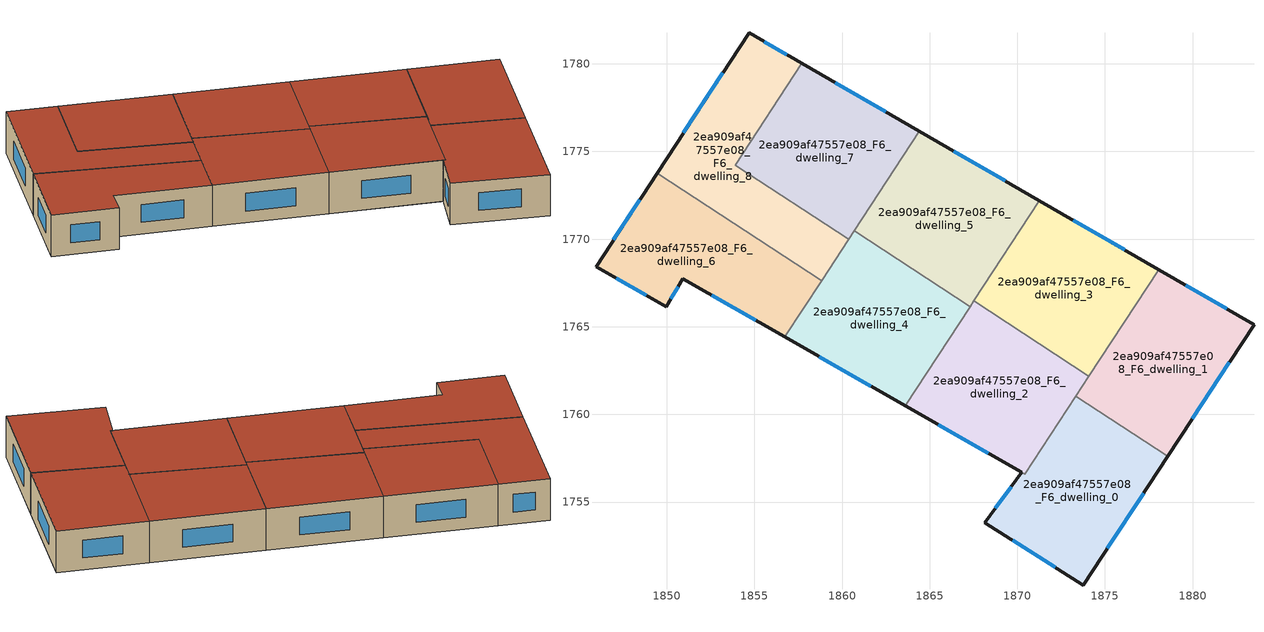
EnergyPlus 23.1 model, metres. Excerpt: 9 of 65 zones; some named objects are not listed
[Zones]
2ea909af47557e08_F6_dwelling_0
 floor to 2ea909af47557e08_F5_dwelling_0 (EU_floor_Construction): 1878.57,1757.6 1873.77,1750.26 1868.14,1753.83 1870.25,1756.7 1870.42,1756.6 1873.33,1761.04 z18
 wall outside (EU_wall_Construction): 1870.25,1756.7 1868.14,1753.83 1873.77,1750.26 1878.57,1757.6 z18:21
 wall to 2ea909af47557e08_F6_dwelling_1 (EU_wall_Construction): 1878.57,1757.6 1873.33,1761.04 z18:21
 wall to 2ea909af47557e08_F6_dwelling_2 (EU_wall_Construction): 1873.33,1761.04 1870.42,1756.6 1870.25,1756.7 z18:21
 window (EU_Window_Construction): 1875.14,1752.36 1877.2,1755.5 / 1869.75,1752.81 1872.16,1751.28 / 1869.65,1755.88 1868.74,1754.65 z18.86:20.14
 roof outside (EU_roof_Construction): 1873.77,1750.26 1878.57,1757.6 1873.33,1761.04 1870.42,1756.6 1870.25,1756.7 1868.14,1753.83 z21
2ea909af47557e08_F6_dwelling_1
 floor to 2ea909af47557e08_F5_dwelling_1 (EU_floor_Construction): 1883.5,1765.12 1878.57,1757.6 1873.33,1761.04 1878.06,1768.27 z18
 wall outside (EU_wall_Construction): 1878.57,1757.6 1883.5,1765.12 1878.06,1768.27 z18:21
 wall to 2ea909af47557e08_F6_dwelling_3 (EU_wall_Construction): 1878.06,1768.27 1874.08,1762.18 z18:21
 wall to 2ea909af47557e08_F6_dwelling_2 (EU_wall_Construction): 1874.08,1762.18 1873.33,1761.04 z18:21
 window (EU_Window_Construction): 1879.98,1759.75 1882.09,1762.97 / 1881.95,1766.02 1879.62,1767.37 z18.86:20.14
 roof outside (EU_roof_Construction): 1878.57,1757.6 1883.5,1765.12 1878.06,1768.27 1873.33,1761.04 z21
2ea909af47557e08_F6_dwelling_2
 floor to 2ea909af47557e08_F5_dwelling_2 (EU_floor_Construction): 1874.08,1762.18 1870.42,1756.6 1863.6,1760.5 1867.52,1766.48 z18
 wall outside (EU_wall_Construction): 1863.6,1760.5 1870.25,1756.7 z18:21
 wall to 2ea909af47557e08_F6_dwelling_3 (EU_wall_Construction): 1874.08,1762.18 1867.52,1766.48 z18:21
 wall to 2ea909af47557e08_F6_dwelling_4 (EU_wall_Construction): 1867.31,1766.15 1863.6,1760.5 z18:21
 wall to 2ea909af47557e08_F6_dwelling_5 (EU_wall_Construction): 1867.52,1766.48 1867.31,1766.15 z18:21
 window (EU_Window_Construction): 1865.5,1759.41 1868.35,1757.78 z18.86:20.14
 roof outside (EU_roof_Construction): 1870.42,1756.6 1874.08,1762.18 1867.52,1766.48 1863.6,1760.5 z21
2ea909af47557e08_F6_dwelling_3
 floor to 2ea909af47557e08_F5_dwelling_3 (EU_floor_Construction): 1878.06,1768.27 1874.08,1762.18 1867.52,1766.48 1871.26,1772.2 z18
 wall outside (EU_wall_Construction): 1878.06,1768.27 1871.26,1772.2 z18:21
 wall to 2ea909af47557e08_F6_dwelling_5 (EU_wall_Construction): 1871.26,1772.2 1867.52,1766.48 z18:21
 window (EU_Window_Construction): 1876.12,1769.39 1873.2,1771.07 z18.86:20.14
 roof outside (EU_roof_Construction): 1874.08,1762.18 1878.06,1768.27 1871.26,1772.2 1867.52,1766.48 z21
2ea909af47557e08_F6_dwelling_4
 floor to 2ea909af47557e08_F5_dwelling_4 (EU_floor_Construction): 1867.3,1766.15 1863.6,1760.5 1856.73,1764.42 1860.7,1770.48 z18
 wall outside (EU_wall_Construction): 1856.73,1764.42 1863.6,1760.5 z18:21
 wall to 2ea909af47557e08_F6_dwelling_5 (EU_wall_Construction): 1867.3,1766.15 1860.7,1770.48 z18:21
 wall to 2ea909af47557e08_F6_dwelling_6 (EU_wall_Construction): 1858.83,1767.63 1856.73,1764.42 z18:21
 wall to 2ea909af47557e08_F6_dwelling_8 (EU_wall_Construction): 1860.38,1769.99 1858.83,1767.63 z18:21
 wall to 2ea909af47557e08_F6_dwelling_7 (EU_wall_Construction): 1860.7,1770.48 1860.38,1769.99 z18:21
 window (EU_Window_Construction): 1858.69,1763.3 1861.64,1761.62 z18.86:20.14
 roof outside (EU_roof_Construction): 1863.6,1760.5 1867.3,1766.15 1860.7,1770.48 1856.73,1764.42 z21
2ea909af47557e08_F6_dwelling_5
 floor to 2ea909af47557e08_F5_dwelling_5 (EU_floor_Construction): 1871.26,1772.2 1867.3,1766.15 1860.7,1770.48 1864.41,1776.15 z18
 wall outside (EU_wall_Construction): 1871.26,1772.2 1864.41,1776.15 z18:21
 wall to 2ea909af47557e08_F6_dwelling_7 (EU_wall_Construction): 1864.41,1776.15 1860.7,1770.48 z18:21
 window (EU_Window_Construction): 1869.3,1773.33 1866.37,1775.02 z18.86:20.14
 roof outside (EU_roof_Construction): 1867.3,1766.15 1871.26,1772.2 1864.41,1776.15 1860.7,1770.48 z21
2ea909af47557e08_F6_dwelling_6
 floor to 2ea909af47557e08_F5_dwelling_6 (EU_floor_Construction): 1858.83,1767.63 1856.73,1764.42 1850.92,1767.74 1849.97,1766.14 1845.97,1768.44 1849.46,1773.77 z18
 wall outside (EU_wall_Construction): 1849.46,1773.77 1845.97,1768.44 1849.97,1766.14 1850.92,1767.74 1856.73,1764.42 z18:21
 wall to 2ea909af47557e08_F6_dwelling_8 (EU_wall_Construction): 1858.83,1767.63 1849.46,1773.77 z18:21
 window (EU_Window_Construction): 1850.24,1766.6 1850.65,1767.29 / 1847.11,1767.78 1848.83,1766.79 / 1848.46,1772.25 1846.97,1769.96 / 1852.58,1766.8 1855.07,1765.37 z18.86:20.14
 roof outside (EU_roof_Construction): 1856.73,1764.42 1858.83,1767.63 1849.46,1773.77 1845.97,1768.44 1849.97,1766.14 1850.92,1767.74 z21
2ea909af47557e08_F6_dwelling_7
 floor to 2ea909af47557e08_F5_dwelling_7 (EU_floor_Construction): 1864.41,1776.15 1860.38,1769.99 1853.91,1774.22 1857.71,1780.03 z18
 wall outside (EU_wall_Construction): 1864.41,1776.15 1857.71,1780.03 z18:21
 wall to 2ea909af47557e08_F6_dwelling_8 (EU_wall_Construction): 1857.71,1780.03 1853.91,1774.22 1860.38,1769.99 z18:21
 window (EU_Window_Construction): 1862.5,1777.26 1859.62,1778.92 z18.86:20.14
 roof outside (EU_roof_Construction): 1860.38,1769.99 1864.41,1776.15 1857.71,1780.03 1853.91,1774.22 z21
2ea909af47557e08_F6_dwelling_8
 floor to 2ea909af47557e08_F5_dwelling_8 (EU_floor_Construction): 1857.71,1780.03 1853.91,1774.22 1860.38,1769.99 1858.83,1767.63 1849.46,1773.77 1854.7,1781.77 z18
 wall outside (EU_wall_Construction): 1857.71,1780.03 1854.7,1781.77 1849.46,1773.77 z18:21
 window (EU_Window_Construction): 1853.2,1779.48 1850.96,1776.05 / 1856.85,1780.52 1855.56,1781.27 z18.86:20.14
 roof outside (EU_roof_Construction): 1858.83,1767.63 1860.38,1769.99 1853.91,1774.22 1857.71,1780.03 1854.7,1781.77 1849.46,1773.77 z21
[Building]
EU S2 Campaign: North Axis=0; Terrain=City; Solar Distribution=FullExterior
[Site:Location]
Helsinki-Vantaa.AP: Latitude=60.317; Longitude=24.963; Time Zone=2; Elevation=54.6
[SizingPeriod:WeatherFileDays]
AnnualSizingPeriod: Begin Month=1; Begin Day of Month=1; End Month=12; End Day of Month=31; Day of Week for Start Day=Monday; Use Weather File Daylight Saving Period=No; Use Weather File Rain and Snow Indicators=No
[MATERIAL]
EU_InternalMass_Material: Roughness=MediumRough; Thickness=0.1; Conductivity=1; Density=1800; Specific Heat=900; Thermal Absorptance=0.9; Solar Absorptance=0.7; Visible Absorptance=0.7
[MATERIAL:NOMASS] Roughness=MediumRough; Thermal Absorptance=0.9; Solar Absorptance=0.7; Visible Absorptance=0.7
Name | Thermal Resistance
EU_wall_NoMass | 1.10183
EU_roof_NoMass; EU_floor_NoMass | 1.70606
[WINDOWMATERIAL:SIMPLEGLAZINGSYSTEM]
EU_Window_SimpleGlazing: UFactor=3.11035; Solar Heat Gain Coefficient=0.8; Visible Transmittance=0.8
[CONSTRUCTION]
EU_wall_Construction: EU_wall_NoMass
EU_roof_Construction: EU_roof_NoMass
EU_floor_Construction: EU_floor_NoMass
EU_Window_Construction: EU_Window_SimpleGlazing
EU_InternalMass_Construction: EU_InternalMass_Material
[ZONE] Type=1; Multiplier=1; Ceiling Height=autocalculate; Floor Area=autocalculate; Part of Total Floor Area=Yes
Name | Volume
2ea909af47557e08_F6_dwelling_0 | 169.042
2ea909af47557e08_F6_dwelling_1 | 165.881
2ea909af47557e08_F6_dwelling_2 | 162.709
2ea909af47557e08_F6_dwelling_3 | 165.887
2ea909af47557e08_F6_dwelling_4; 2ea909af47557e08_F6_dwelling_8 | 165.888
2ea909af47557e08_F6_dwelling_5 | 165.872
2ea909af47557e08_F6_dwelling_6 | 165.844
2ea909af47557e08_F6_dwelling_7 | 165.877
[INTERNALMASS] Construction=EU_InternalMass_Construction
Name | Zone or ZoneList | Surface Area
2ea909af47557e08_F6_dwelling_0_EU_InternalMass | 2ea909af47557e08_F6_dwelling_0 | 56.3479
2ea909af47557e08_F6_dwelling_1_EU_InternalMass | 2ea909af47557e08_F6_dwelling_1 | 55.2934
2ea909af47557e08_F6_dwelling_2_EU_InternalMass | 2ea909af47557e08_F6_dwelling_2 | 54.2371
2ea909af47557e08_F6_dwelling_3_EU_InternalMass | 2ea909af47557e08_F6_dwelling_3 | 55.2943
2ea909af47557e08_F6_dwelling_4_EU_InternalMass | 2ea909af47557e08_F6_dwelling_4 | 55.2964
2ea909af47557e08_F6_dwelling_5_EU_InternalMass | 2ea909af47557e08_F6_dwelling_5 | 55.2872
2ea909af47557e08_F6_dwelling_6_EU_InternalMass | 2ea909af47557e08_F6_dwelling_6 | 55.2804
2ea909af47557e08_F6_dwelling_7_EU_InternalMass | 2ea909af47557e08_F6_dwelling_7 | 55.293
2ea909af47557e08_F6_dwelling_8_EU_InternalMass | 2ea909af47557e08_F6_dwelling_8 | 55.2958
[OTHEREQUIPMENT] Fuel Type=Electricity; Design Level Calculation Method=Watts/Area; Power per Zone Floor Area=1; Fraction Latent=0; Fraction Radiant=0; Fraction Lost=0; Carbon Dioxide Generation Rate=0; EndUse Subcategory=EU_Step8_InternalGains
Name | Zone or ZoneList or Space or SpaceList | Schedule
EU_Step8_InternalGain_2ea909af47557e08_F6_dwelling_0_f000 | 2ea909af47557e08_F6_dwelling_0 | EU_Step8_GainSchedule_2ea909af47557e08_F6_dwelling_0_f000
EU_Step8_InternalGain_2ea909af47557e08_F6_dwelling_1_f000 | 2ea909af47557e08_F6_dwelling_1 | EU_Step8_GainSchedule_2ea909af47557e08_F6_dwelling_1_f000
EU_Step8_InternalGain_2ea909af47557e08_F6_dwelling_2_f000 | 2ea909af47557e08_F6_dwelling_2 | EU_Step8_GainSchedule_2ea909af47557e08_F6_dwelling_2_f000
EU_Step8_InternalGain_2ea909af47557e08_F6_dwelling_3_f000 | 2ea909af47557e08_F6_dwelling_3 | EU_Step8_GainSchedule_2ea909af47557e08_F6_dwelling_3_f000
EU_Step8_InternalGain_2ea909af47557e08_F6_dwelling_4_f000 | 2ea909af47557e08_F6_dwelling_4 | EU_Step8_GainSchedule_2ea909af47557e08_F6_dwelling_4_f000
EU_Step8_InternalGain_2ea909af47557e08_F6_dwelling_5_f000 | 2ea909af47557e08_F6_dwelling_5 | EU_Step8_GainSchedule_2ea909af47557e08_F6_dwelling_5_f000
EU_Step8_InternalGain_2ea909af47557e08_F6_dwelling_6_f000 | 2ea909af47557e08_F6_dwelling_6 | EU_Step8_GainSchedule_2ea909af47557e08_F6_dwelling_6_f000
EU_Step8_InternalGain_2ea909af47557e08_F6_dwelling_7_f000 | 2ea909af47557e08_F6_dwelling_7 | EU_Step8_GainSchedule_2ea909af47557e08_F6_dwelling_7_f000
EU_Step8_InternalGain_2ea909af47557e08_F6_dwelling_8_f000 | 2ea909af47557e08_F6_dwelling_8 | EU_Step8_GainSchedule_2ea909af47557e08_F6_dwelling_8_f000
[ZONEVENTILATION:DESIGNFLOWRATE] Schedule=EU_AlwaysOn; Design Flow Rate Calculation Method=AirChanges/Hour; Air Changes per Hour=0.756316; Ventilation Type=Natural; Fan Pressure Rise=0; Fan Total Efficiency=1; Constant Term Coefficient=1; Temperature Term Coefficient=0; Velocity Term Coefficient=0; Velocity Squared Term Coefficient=0; Minimum Indoor Temperature=-100; Maximum Indoor Temperature=100; Delta Temperature=-100; Minimum Outdoor Temperature=-100; Maximum Outdoor Temperature=100; Maximum Wind Speed=40
Name | Zone or ZoneList or Space or SpaceList
EU_ConstantAir_2ea909af47557e08_F6_dwelling_0 | 2ea909af47557e08_F6_dwelling_0
EU_ConstantAir_2ea909af47557e08_F6_dwelling_1 | 2ea909af47557e08_F6_dwelling_1
EU_ConstantAir_2ea909af47557e08_F6_dwelling_2 | 2ea909af47557e08_F6_dwelling_2
EU_ConstantAir_2ea909af47557e08_F6_dwelling_3 | 2ea909af47557e08_F6_dwelling_3
EU_ConstantAir_2ea909af47557e08_F6_dwelling_4 | 2ea909af47557e08_F6_dwelling_4
EU_ConstantAir_2ea909af47557e08_F6_dwelling_5 | 2ea909af47557e08_F6_dwelling_5
EU_ConstantAir_2ea909af47557e08_F6_dwelling_6 | 2ea909af47557e08_F6_dwelling_6
EU_ConstantAir_2ea909af47557e08_F6_dwelling_7 | 2ea909af47557e08_F6_dwelling_7
EU_ConstantAir_2ea909af47557e08_F6_dwelling_8 | 2ea909af47557e08_F6_dwelling_8
[HVACTEMPLATE:ZONE:IDEALLOADSAIRSYSTEM] System Availability Schedule=EU_AlwaysOn; Maximum Heating Supply Air Temperature=50; Minimum Cooling Supply Air Temperature=13; Maximum Heating Supply Air Humidity Ratio=0.0156; Minimum Cooling Supply Air Humidity Ratio=0.0077; Heating Limit=NoLimit; Cooling Limit=NoLimit; Heating Availability Schedule=EU_AlwaysOn; Cooling Availability Schedule=EU_CoolingOff; Dehumidification Control Type=ConstantSensibleHeatRatio; Cooling Sensible Heat Ratio=0.7; Dehumidification Setpoint=60; Humidification Control Type=None; Humidification Setpoint=30; Outdoor Air Method=None; Outdoor Air Flow Rate per Person=0.00944; Outdoor Air Flow Rate per Zone Floor Area=0; Outdoor Air Flow Rate per Zone=0; Demand Controlled Ventilation Type=None; Outdoor Air Economizer Type=NoEconomizer; Heat Recovery Type=None; Sensible Heat Recovery Effectiveness=0.7; Latent Heat Recovery Effectiveness=0.65
Name | Template Thermostat
2ea909af47557e08_F6_dwelling_0 | EU_HeatOnly_2ea909af47557e08_F6_dwelling_0
2ea909af47557e08_F6_dwelling_1 | EU_HeatOnly_2ea909af47557e08_F6_dwelling_1
2ea909af47557e08_F6_dwelling_2 | EU_HeatOnly_2ea909af47557e08_F6_dwelling_2
2ea909af47557e08_F6_dwelling_3 | EU_HeatOnly_2ea909af47557e08_F6_dwelling_3
2ea909af47557e08_F6_dwelling_4 | EU_HeatOnly_2ea909af47557e08_F6_dwelling_4
2ea909af47557e08_F6_dwelling_5 | EU_HeatOnly_2ea909af47557e08_F6_dwelling_5
2ea909af47557e08_F6_dwelling_6 | EU_HeatOnly_2ea909af47557e08_F6_dwelling_6
2ea909af47557e08_F6_dwelling_7 | EU_HeatOnly_2ea909af47557e08_F6_dwelling_7
2ea909af47557e08_F6_dwelling_8 | EU_HeatOnly_2ea909af47557e08_F6_dwelling_8
[SIZING:ZONE] Zone Cooling Design Supply Air Temperature Input Method=SupplyAirTemperature; Zone Cooling Design Supply Air Temperature=13; Zone Heating Design Supply Air Temperature Input Method=SupplyAirTemperature; Zone Heating Design Supply Air Temperature=50; Zone Cooling Design Supply Air Humidity Ratio=0.008; Zone Heating Design Supply Air Humidity Ratio=0.008; Cooling Design Air Flow Method=DesignDay; Cooling Design Air Flow Rate=0; Cooling Minimum Air Flow per Zone Floor Area=0.000762; Cooling Minimum Air Flow=0; Cooling Minimum Air Flow Fraction=0.2; Heating Design Air Flow Method=DesignDay; Heating Design Air Flow Rate=0; Heating Maximum Air Flow per Zone Floor Area=0.002032; Heating Maximum Air Flow=0.141576; Heating Maximum Air Flow Fraction=0.3; Account for Dedicated Outdoor Air System=No; Dedicated Outdoor Air System Control Strategy=NeutralSupplyAir; Dedicated Outdoor Air Low Setpoint Temperature for Design=autosize; Dedicated Outdoor Air High Setpoint Temperature for Design=autosize; Zone Load Sizing Method=Sensible Load Only No Latent Load; Zone Latent Cooling Design Supply Air Humidity Ratio Input Method=HumidityRatioDifference; Zone Cooling Design Supply Air Humidity Ratio Difference=0.005; Zone Latent Heating Design Supply Air Humidity Ratio Input Method=HumidityRatioDifference; Zone Humidification Design Supply Air Humidity Ratio Difference=0.005
2ea909af47557e08_F6_dwelling_0; 2ea909af47557e08_F6_dwelling_1; 2ea909af47557e08_F6_dwelling_2; 2ea909af47557e08_F6_dwelling_3; 2ea909af47557e08_F6_dwelling_4; 2ea909af47557e08_F6_dwelling_5; 2ea909af47557e08_F6_dwelling_6; 2ea909af47557e08_F6_dwelling_7; 2ea909af47557e08_F6_dwelling_8
[SCHEDULE:CONSTANT]
Name | Hourly Value
EU_AlwaysOn | 1
EU_CoolingOff | 0
[SCHEDULE:FILE] Column Number=1; Rows to Skip at Top=0; Number of Hours of Data=8760; Column Separator=Comma; Interpolate to Timestep=No; Minutes per Item=60; Adjust Schedule for Daylight Savings=Yes
Name | File
EU_Step8_GainSchedule_2ea909af47557e08_F6_dwelling_0_f000 | ../../schedules/2ea909af47557e08/2ea909af47557e08_F6_dwelling_0_f000_gain.csv
EU_Step8_GainSchedule_2ea909af47557e08_F6_dwelling_1_f000 | ../../schedules/2ea909af47557e08/2ea909af47557e08_F6_dwelling_1_f000_gain.csv
EU_Step8_GainSchedule_2ea909af47557e08_F6_dwelling_2_f000 | ../../schedules/2ea909af47557e08/2ea909af47557e08_F6_dwelling_2_f000_gain.csv
EU_Step8_GainSchedule_2ea909af47557e08_F6_dwelling_3_f000 | ../../schedules/2ea909af47557e08/2ea909af47557e08_F6_dwelling_3_f000_gain.csv
EU_Step8_GainSchedule_2ea909af47557e08_F6_dwelling_4_f000 | ../../schedules/2ea909af47557e08/2ea909af47557e08_F6_dwelling_4_f000_gain.csv
EU_Step8_GainSchedule_2ea909af47557e08_F6_dwelling_5_f000 | ../../schedules/2ea909af47557e08/2ea909af47557e08_F6_dwelling_5_f000_gain.csv
EU_Step8_GainSchedule_2ea909af47557e08_F6_dwelling_6_f000 | ../../schedules/2ea909af47557e08/2ea909af47557e08_F6_dwelling_6_f000_gain.csv
EU_Step8_GainSchedule_2ea909af47557e08_F6_dwelling_7_f000 | ../../schedules/2ea909af47557e08/2ea909af47557e08_F6_dwelling_7_f000_gain.csv
EU_Step8_GainSchedule_2ea909af47557e08_F6_dwelling_8_f000 | ../../schedules/2ea909af47557e08/2ea909af47557e08_F6_dwelling_8_f000_gain.csv
